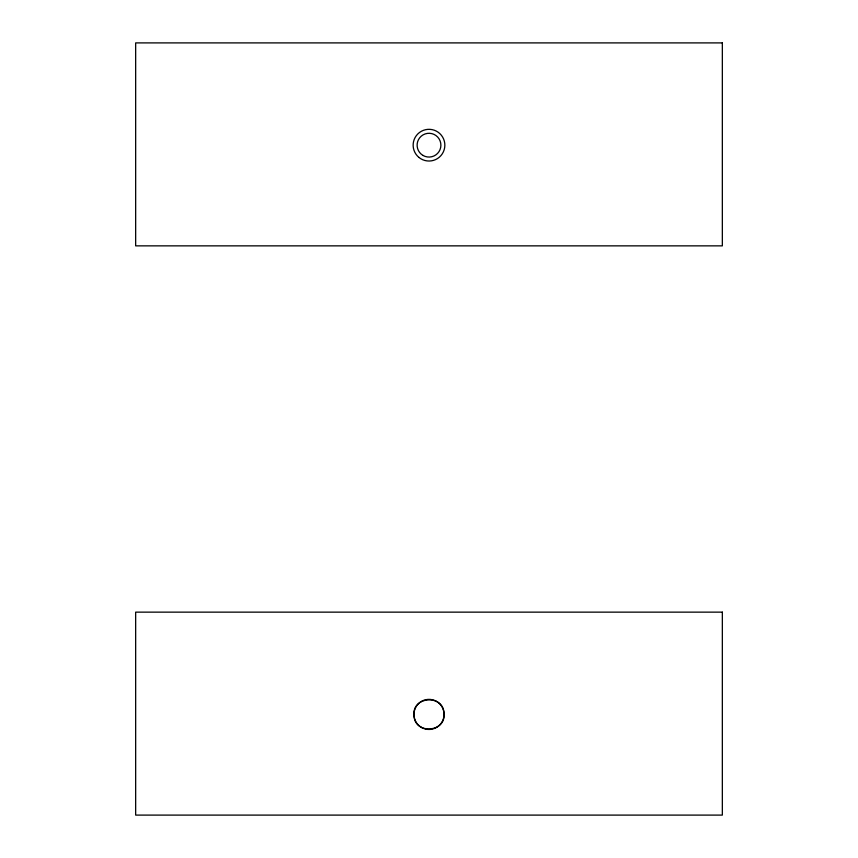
<?xml version="1.0" encoding="UTF-8"?>
<svg xmlns="http://www.w3.org/2000/svg" width="858" height="858" viewBox="0 0 858 858"><rect width="100%" height="100%" fill="white"/><g stroke="black" fill="none" stroke-linecap="round" stroke-linejoin="round"><path stroke-width="1.29" d="M414.06 715.368C414.242 734.759 446.224 732.721 443.94 713.459C443.758 694.068 411.776 696.106 414.06 715.368M722.339 42.9L135.661 42.9L135.661 245.86L722.339 245.86L722.339 42.9M722.339 612.14L135.661 612.14L135.661 815.1L722.339 815.1L722.339 612.14M421.471 727.455A15.069 15.069 0 0 0 444.069 714.414A15.069 15.069 0 0 0 421.471 701.372A15.069 15.069 0 0 0 421.471 727.455M423.015 155.448A11.894 11.894 0 0 0 440.894 145.216A11.894 11.894 0 0 0 423.091 134.856A11.894 11.894 0 0 0 423.015 155.448M418.983 157.464A15.852 15.852 0 0 0 444.648 147.705A15.852 15.852 0 0 0 423.369 130.352A15.852 15.852 0 0 0 418.983 157.464"/></g></svg>
